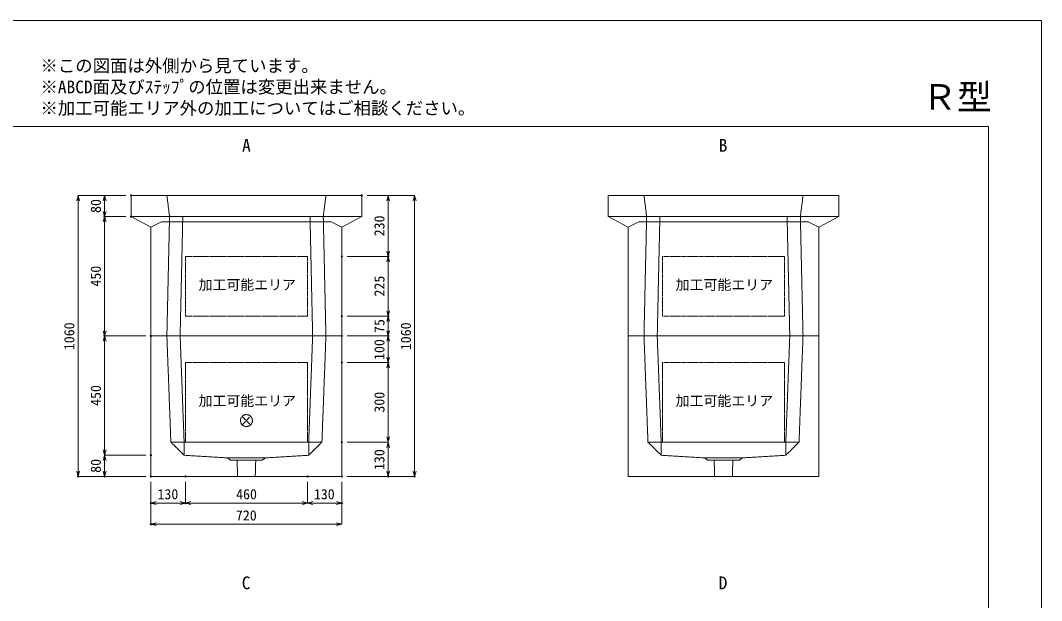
# Model space of a CAD drawing. Units: millimetres, scale not verified. Extents: x -2970 to 2970, y -2100 to 2100.
# Drawn here: x -883 to 2970, y -88 to 2100 of the extents above; entities that cross this region are included whole.
import ezdxf
from ezdxf.enums import TextEntityAlignment as Align

# ---------------------------------------------------------------- set-up
doc = ezdxf.new("R2010")
doc.units = ezdxf.units.MM
doc.header["$LTSCALE"] = 10
doc.header["$PDMODE"] = 32
doc.header["$PDSIZE"] = 5
doc.linetypes.add('LONG_DASHED1', pattern=[7, 6, -1])
doc.linetypes.add('LONG_DOUBLE_CHAIN', pattern=[21.8, 18, -1, 0.6, -0.6, 0.6, -1])
for name, color, linetype, lineweight in [('0-0_D-TTL', 7, 'Continuous', 9), ('0-1_Defpoints', 7, 'Continuous', 9), ('0-3_D-TTL-TXT', 7, 'Continuous', 9), ('0-4_D-STR-TXT', 7, 'Continuous', 9), ('0-5_D-STR-DIM', 3, 'Continuous', 9), ('0-6_0', 7, 'Continuous', 9), ('0-7_D-STR', 7, 'LONG_DASHED1', 9), ('0-9_D-STR-STR5', 1, 'LONG_DOUBLE_CHAIN', 9)]:
    doc.layers.add(name, color=color, linetype=linetype, lineweight=lineweight)
doc.styles.add('ＭＳ ゴシック', font='')
doc.styles.get('ＭＳ ゴシック').set_extended_font_data('MS Gothic')

# ---------------------------------------------------------------- blocks, each defined once
blk = doc.blocks.new('A$C4DE05FD1')
at = {"layer": '0-0_D-TTL', "color": 134}
for p, q in [((2000, 38000), (57400, 38000)), ((57400, 38000), (57400, 2000))]:
    blk.add_line(p, q, dxfattribs=at)
at = {"layer": '0-1_Defpoints', "color": 134}
for p, q in [((0, 42000), (59400, 42000)), ((59400, 42000), (59400, 0))]:
    blk.add_line(p, q, dxfattribs=at)
at = {"layer": '0-3_D-TTL-TXT', "style": 'ＭＳ ゴシック'}
for s, p in [('※この図面は外側から見ています。', (21630.5, 39907.8)), ('※ABCD面及びｽﾃｯﾌﾟの位置は変更出来ません。', (21630.5, 39107.8)), ('※加工可能エリア外の加工についてはご相談ください。', (21630.5, 38307.8))]:
    blk.add_text(s, height=481.1, dxfattribs=at).set_placement(p, align=Align.BOTTOM_LEFT)
blk = doc.blocks.new('_Open30')
at = {"layer": '0-6_0'}
blk.add_line((0, 0), (-10, 0), dxfattribs=at)
blk.add_lwpolyline([(-10, 2.679), (0, 0), (-10, -2.679)], dxfattribs=at)
blk = doc.blocks.new('A$C31CA379A')
at = {"layer": '0-4_D-STR-TXT', "style": 'ＭＳ ゴシック'}
for s, p in [('A', (-162.9, -1095.3)), ('B', (17819.3, -1095.3)), ('C', (-175.7, -17595.3)), ('D', (17819.3, -17595.3))]:
    blk.add_text(s, height=481.1, dxfattribs=at).set_placement(p, align=Align.BOTTOM_LEFT)
blk = doc.blocks.new('A$C4FB20316')
at = {"layer": '0-7_D-STR', "linetype": 'Continuous'}
for p, q in [((-4350, 4500), (-4350, 5300)), ((-4350, 5300), (4350, 5300)), ((4350, 5300), (4350, 4500)), ((-3600, 4100), (-4350, 4500)), ((4350, 4500), (-4350, 4500)), ((-3600, 4100), (-3200, 4300)), ((3600, 4100), (4350, 4500)), ((-3600, 0), (-3600, 4100)), ((3600, 4100), (3600, 0)), ((-3600, 0), (3600, 0))]:
    blk.add_line(p, q, dxfattribs=at)
at = {"layer": '0-7_D-STR'}
for p, q in [((-3000, 5300), (-2900, 4500)), ((3000, 5300), (2900, 4500)), ((-2900, 4500), (-3000, 0)), ((-2400, 4500), (-2500, 0)), ((2400, 4500), (2500, 0)), ((2900, 4500), (3000, 0))]:
    blk.add_line(p, q, dxfattribs=at)
at = {"layer": '0-7_D-STR', "linetype": 'Continuous'}
blk.add_lwpolyline([(3600, 4100), (3200, 4300), (-3200, 4300)], dxfattribs=at)
at = {"layer": '0-9_D-STR-STR5'}
for p, q in [((2300, 3000), (2300, 750)), ((2300, 750), (-2300, 750))]:
    blk.add_line(p, q, dxfattribs=at)
blk.add_lwpolyline([(2300, 3000), (-2300, 3000), (-2300, 750)], dxfattribs=at)
blk = doc.blocks.new('A$C2CAF1EE5')
at = {"layer": '0-7_D-STR', "linetype": 'Continuous'}
for p, q in [((-3600, -5300), (-3600, 0)), ((-3600, 0), (3600, 0)), ((3600, -5300), (3600, 0)), ((-3600, -5300), (3600, -5300))]:
    blk.add_line(p, q, dxfattribs=at)
at = {"layer": '0-7_D-STR'}
for p, q in [((-3000, 0), (-2850, -4000)), ((-2500, 0), (-2350, -4000)), ((2500, 0), (2350, -4000)), ((3000, 0), (2850, -4000)), ((-2350, -4500), (-2850, -4000)), ((-2850, -4000), (2850, -4000)), ((-2350, -4500), (-2350, -4000)), ((2350, -4500), (2850, -4000)), ((2350, -4500), (2350, -4000)), ((-2350, -4500), (-700, -4600)), ((700, -4600), (-700, -4600)), ((-600, -4690), (-700, -4600)), ((600, -4690), (700, -4600)), ((2350, -4500), (700, -4600)), ((600, -4690), (-600, -4690)), ((-333, -5300), (-352.5, -4690)), ((333, -5300), (352.5, -4690))]:
    blk.add_line(p, q, dxfattribs=at)
at = {"layer": '0-9_D-STR-STR5'}
for p, q in [((2300, -1000), (2300, -4000)), ((2300, -4000), (-2300, -4000))]:
    blk.add_line(p, q, dxfattribs=at)
blk.add_lwpolyline([(2300, -1000), (-2300, -1000), (-2300, -4000)], dxfattribs=at)
blk = doc.blocks.new('A$C1C640AAB')
at = {"layer": '0-9_D-STR-STR5'}
for p, q in [((-159.1, -159.1), (159.1, 159.1)), ((-159.1, 159.1), (159.1, -159.1))]:
    blk.add_line(p, q, dxfattribs=at)
blk.add_circle((0, 0), 225, dxfattribs=at)
blk = doc.blocks.new('A$C28184ac2')
at = {"layer": '0-7_D-STR'}
blk.add_blockref('A$C2CAF1EE5', (0, 0), dxfattribs=at)
at = {"layer": '0-9_D-STR-STR5'}
blk.add_blockref('A$C1C640AAB', (0, -3190), dxfattribs=at)

msp = doc.modelspace()

# ---------------------------------------------------------------- linework, layer by layer
at = {"layer": '0-1_Defpoints'}
for p in [(-465, 1440.01), (-465, 1440.01), (405, 1440.01), (405, 1440.01), (-565, 1360.01), (-465, 1360.01), (330, 1210.01), (505, 1210.01), (330, 985.01), (330, 985.01), (505, 985.01), (-565, 910.01), (-390, 910.01), (330, 910.01), (505, 910.01), (330, 810.01), (330, 810.01), (505, 810.01), (330, 510.01), (-390, 460.01), (-664.88, 380.01), (-565, 380.01), (-390, 380.01), (-390, 380.01), (-390, 380.01), (-260, 380.01), (200, 380.01), (330, 380.01), (330, 380.01), (330, 380.01), (505, 380.01), (604.77, 380.01), (-390, 280.01), (-260, 280.01), (330, 280.01), (-390, 200.01)]:
    msp.add_point(p, dxfattribs=at)
at = {"layer": '0-4_D-STR-TXT', "color": 3}
for p, q in [((-485, 1440.01), (-664.88, 1440.01)), ((425, 1440.01), (604.77, 1440.01)), ((-664.88, 1420.01), (-664.88, 400.01)), ((604.77, 1420.01), (604.77, 400.01)), ((-410, 380.01), (-664.88, 380.01)), ((350, 380.01), (604.77, 380.01))]:
    msp.add_line(p, q, dxfattribs=at)
at = {"layer": '0-5_D-STR-DIM'}
for p, q in [((-485, 1440.01), (-565, 1440.01)), ((425, 1440.01), (505, 1440.01)), ((-565, 1420.01), (-565, 1380.01)), ((505, 1420.01), (505, 1230.01)), ((-485, 1360.01), (-565, 1360.01)), ((-485, 1360.01), (-565, 1360.01)), ((-565, 930.01), (-565, 1340.01)), ((350, 1210.01), (505, 1210.01)), ((350, 1210.01), (505, 1210.01)), ((505, 1005.01), (505, 1190.01)), ((350, 985.01), (505, 985.01)), ((350, 985.01), (505, 985.01)), ((505, 930.01), (505, 965.01)), ((-410, 910.01), (-565, 910.01)), ((-410, 910.01), (-565, 910.01)), ((-565, 480.01), (-565, 890.01)), ((350, 910.01), (505, 910.01)), ((350, 910.01), (505, 910.01)), ((505, 830.01), (505, 890.01)), ((350, 810.01), (505, 810.01)), ((350, 810.01), (505, 810.01)), ((505, 530.01), (505, 790.01)), ((350, 510.01), (505, 510.01)), ((350, 510.01), (505, 510.01)), ((505, 490.01), (505, 400.01)), ((-410, 460.01), (-565, 460.01)), ((-410, 460.01), (-565, 460.01)), ((-565, 440.01), (-565, 400.01)), ((-410, 380.01), (-565, 380.01)), ((-390, 360.01), (-390, 200.01)), ((-390, 360.01), (-390, 280.01)), ((-260, 360.01), (-260, 280.01)), ((-260, 360.01), (-260, 280.01)), ((200, 360.01), (200, 280.01)), ((200, 360.01), (200, 280.01)), ((330, 360.01), (330, 280.01)), ((330, 360.01), (330, 200.01)), ((350, 380.01), (505, 380.01)), ((-280, 280.01), (-370, 280.01)), ((180, 280.01), (-240, 280.01)), ((220, 280.01), (310, 280.01)), ((310, 200.01), (-370, 200.01))]:
    msp.add_line(p, q, dxfattribs=at)

# ---------------------------------------------------------------- block references
at = {"layer": '0-0_D-TTL', "xscale": 0.1, "yscale": 0.1}
msp.add_blockref('A$C4DE05FD1', (-2970, -2099.99), dxfattribs=at)
at = {"layer": '0-4_D-STR-TXT', "xscale": 0.1, "yscale": 0.1}
msp.add_blockref('A$C31CA379A', (-30, 1700.01), dxfattribs=at)
at = {"layer": '0-4_D-STR-TXT', "xscale": 2, "yscale": 2}
for p, rotation in [((-664.88, 1440.01), 90), ((604.77, 1440.01), 90), ((-664.88, 380.01), 270), ((604.77, 380.01), 270)]:
    msp.add_blockref('_Open30', p, dxfattribs=dict(at, rotation=rotation))
at = {"layer": '0-5_D-STR-DIM', "xscale": 2, "yscale": 2}
for p, rotation in [((-565, 1440.01), 90), ((505, 1440.01), 90), ((-565, 1360.01), 270), ((-565, 1360.01), 90), ((505, 1210.01), 270), ((505, 1210.01), 90), ((505, 985.01), 270), ((505, 985.01), 90), ((-565, 910.01), 270), ((505, 910.01), 270), ((-565, 910.01), 90), ((505, 910.01), 90), ((505, 810.01), 270), ((505, 810.01), 90), ((505, 510.01), 270), ((505, 510.01), 90), ((-565, 460.01), 270), ((-565, 460.01), 90), ((-565, 380.01), 270), ((505, 380.01), 270), ((-390, 280.01), 180), ((-260, 280.01), 180), ((200, 280.01), 180), ((-390, 200.01), 180)]:
    msp.add_blockref('_Open30', p, dxfattribs=dict(at, rotation=rotation))
for p in [(-260, 280.01), (200, 280.01), (330, 280.01), (330, 200.01)]:
    msp.add_blockref('_Open30', p, dxfattribs=at)
at = {"layer": '0-7_D-STR', "xscale": 0.1, "yscale": 0.1}
for name, p in [('A$C4FB20316', (-30, 910.01)), ('A$C4FB20316', (1770, 910.01)), ('A$C28184ac2', (-30, 910.01)), ('A$C2CAF1EE5', (1770, 910.01))]:
    msp.add_blockref(name, p, dxfattribs=at)

# ---------------------------------------------------------------- texts
at = {"layer": '0-3_D-TTL-TXT', "style": 'ＭＳ ゴシック'}
msp.add_text('Ｒ型', height=96.21, dxfattribs=at).set_placement((2519.8, 1734.55), align=Align.BOTTOM_LEFT)
at = {"layer": '0-4_D-STR-TXT', "color": 3, "style": 'ＭＳ ゴシック'}
for p in [(-667.48, 856.49), (602.17, 856.49)]:
    msp.add_text('1060', height=38.49, rotation=90, dxfattribs=at).set_placement(p, align=Align.BOTTOM_LEFT)
at = {"layer": '0-5_D-STR-DIM', "style": 'ＭＳ ゴシック'}
for s, p in [('80', (-567.6, 1373.91)), ('230', (502.4, 1285.81)), ('450', (-567.6, 1096.21)), ('225', (502.4, 1058.83)), ('75', (502.4, 921.43)), ('100', (502.4, 819.49)), ('450', (-567.6, 646.21)), ('300', (502.4, 620.91)), ('130', (502.4, 404.49)), ('80', (-567.6, 393.91))]:
    msp.add_text(s, height=38.49, rotation=90, dxfattribs=at).set_placement(p, align=Align.BOTTOM_LEFT)
for s, p in [('130', (-365.52, 282.61)), ('460', (-68.8, 282.61)), ('130', (224.48, 282.61)), ('720', (-69.6, 202.61))]:
    msp.add_text(s, height=38.49, dxfattribs=at).set_placement(p, align=Align.BOTTOM_LEFT)
at = {"layer": '0-9_D-STR-STR5', "style": 'ＭＳ ゴシック'}
for p in [(-210.48, 1072.43), (1589.52, 1072.43), (-210.48, 634.7), (1589.52, 634.7)]:
    msp.add_text('加工可能エリア', height=38.49, dxfattribs=at).set_placement(p, align=Align.BOTTOM_LEFT)

doc.saveas('drawing.dxf')
